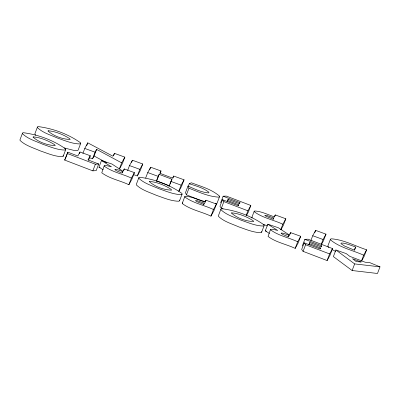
<?xml version="1.0" encoding="UTF-8"?>
<svg xmlns="http://www.w3.org/2000/svg" width="400" height="400" viewBox="0 0 400 400"><rect width="100%" height="100%" fill="white"/><g stroke="black" fill="none" stroke-linecap="round" stroke-linejoin="round"><path stroke-width="0.6" d="M22.515 133.09L20 139.71L20.05 140.43C25.59 145.71 33.405 147.83 40.265 150.88C47.475 153.31 54.78 156.63 62.5 156.675L63.195 156.25L65.71 149.63L65.63 148.92C53.38 140.17 38.12 134.615 23.21 132.69L22.515 133.09L22.565 133.81C28.105 139.09 35.92 141.21 42.78 144.26C49.99 146.69 57.295 150.01 65.015 150.05L65.71 149.63M64.215 147.93L73.82 150.385L77.44 150.56L78.135 150.14L80.65 143.52L80.575 142.805C68.325 134.06 53.06 128.505 38.15 126.58L37.455 126.98L34.94 133.6L34.995 134.32L35.81 135.27M90.275 155.735L87.995 159.89L98.695 163.99L96.18 170.61L92.85 170.86L64.65 160.06L67.855 152.18L77.795 155.985L79.99 151.99L90.275 155.735L88.6 160.15M65.55 158.25L67.855 152.18M79.36 153.645L79.99 151.99M82.885 153.415L84.775 148.445L87.775 142.845L112.93 156.205L114.485 153.365L124.835 157.135L122.32 163.755L119.455 168.97M86.725 145.605L87.775 142.845M89.115 157.565L92.545 158.815L95.06 152.19L96.605 149.375L121.685 162.87L119.38 168.94M92.545 158.815L94.09 155.995L96.605 149.375M92.85 170.86L95.365 164.235L98.695 163.99M103.16 169.79L98.975 167.15L101.49 160.53L111.975 164.04L123.005 171.305L124.295 168.95L134.4 172.625L131.885 179.245L128.885 184.715C120.055 180.53 109.675 178.735 101.765 172.78L104.235 165.685L106.45 165.575L111.43 166.805L101.49 160.53M113.65 155.575L114.485 153.365M122.395 172.75L122.815 171.645L118.745 170.12A6.74 0.925 20.8 0 0 114.83 169.53L116.335 170.715L122.005 173.12L122.815 171.645M123.665 170.605L124.295 168.95M127.61 170.54L129.495 165.575L132.425 160.235L142.77 164L140.255 170.625L137.33 175.96L133.305 174.495M131.585 162.44L132.425 160.235M128.885 184.715L131.4 178.09L134.4 172.625M137.33 175.96L139.845 169.34L142.77 164M138.875 177.64L136.355 184.265L136.41 184.985C141.945 190.26 149.76 192.385 156.625 195.435C163.83 197.865 171.14 201.18 178.855 201.225L179.555 200.8L182.07 194.18L181.99 193.47C169.74 184.725 154.48 179.17 139.565 177.24L138.875 177.64L138.925 178.36C144.46 183.64 152.275 185.76 159.14 188.81C166.345 191.24 173.655 194.56 181.37 194.605L182.07 194.18M145.64 178.075L147.735 172.555L150.665 167.215L161.01 170.985L160.17 173.19M149.615 169.975L150.665 167.215M156.195 181.29L159.16 174.355L171.94 179.245L171.52 180.35M159.16 174.355L156.645 180.975L169.425 185.87M168.885 186.345L171.94 179.245M170.055 184.215L171.1 181.455M172.865 178.245L173.7 176.04L184.05 179.805L181.53 186.43L178.895 191.23M178.815 191.215L181.12 185.145L184.05 179.805M188.22 186.5L189.27 183.74C196.01 185.955 203.335 187.815 208.975 192.305L208.635 192.915C201.365 192.365 194.58 188.955 187.99 186.07L185.475 192.69L186.445 194.855L197.88 199.335L205.4 201.78M182.32 203.17L184.835 196.545L185.33 196.24C192.17 196.61 198.49 199.96 204.91 202.105L205.945 200.215L216.47 204.05L213.955 210.675L210.96 216.14C201.655 211.72 190.7 209.84 182.35 203.61L182.32 203.17L182.815 202.865M186.445 194.855L188.96 188.23L187.99 186.07M203.675 204.855L204.095 203.755M205.105 202.425L205.945 200.215M210.96 216.14L213.475 209.515L216.47 204.05M189.27 183.74L191.35 182.79C200.965 186.405 211.58 189.23 219.455 196.085L219.52 196.725L217.005 203.35L215.3 203.815M220.615 202.84L223.13 196.215L226.325 196.085L250.84 205.47L248.325 212.09L246.27 215.83M227.12 201.61L227.54 200.505L238.785 204.815L238.265 205.76L222.475 199.715L219.955 206.335L221.37 208.235L223.085 208.89M220.945 209.065L218.43 215.685L218.48 216.405C224.015 221.685 231.83 223.805 238.695 226.855C245.905 229.285 253.21 232.605 260.925 232.65L261.625 232.225L264.14 225.605L264.06 224.895C251.81 216.145 236.55 210.59 221.635 208.665L220.945 209.065L220.995 209.785C226.53 215.065 234.35 217.185 241.21 220.235C248.42 222.665 255.725 225.985 263.44 226.025L264.14 225.605M221.37 208.235L223.885 201.615L222.475 199.715M227.525 201.04L228.155 199.385L239.4 203.69L239.965 202.665L223.13 196.215M238.365 205.915L238.785 204.815M239.545 203.765L239.965 202.665M246.23 215.225L247.91 210.81L250.84 205.47M280.915 229.77L283.31 225.4L285.825 218.775L275.3 214.94L274.265 216.825C267.845 214.685 261.525 211.33 254.685 210.965L254.19 211.27L251.675 217.89L252.17 217.585M269.46 233.465L265.275 230.825L267.79 224.205L278.275 227.715L289.305 234.98L290.595 232.625L300.705 236.3L298.19 242.92L295.19 248.39C286.36 244.205 275.975 242.41 268.07 236.455L270.535 229.36L272.755 229.25L277.73 230.48L267.79 224.205M273.035 219.58L273.66 217.925L267 215.55L264.765 215.28L266.135 216.32L273.01 219.115L273.66 217.925M274.46 217.145L275.3 214.94M280.735 229.755L282.83 224.24L285.825 218.775M288.49 236.975L289.115 235.32L285.045 233.795A6.74 0.925 20.8 0 0 281.135 233.205L282.635 234.39L288.31 236.795L289.115 235.32M289.97 234.28L290.595 232.625M295.19 248.39L297.705 241.765L300.705 236.3M302.32 245.955L304.835 239.335L308.035 239.2L332.545 248.585L330.03 255.21L327.1 260.55L303.075 251.35L301.665 249.455L304.18 242.83L319.975 248.88L320.495 247.93L309.245 243.625L308.83 244.725M303.075 251.35L305.595 244.73L304.18 242.83M309.025 244.71L309.865 242.5L321.11 246.81L321.675 245.78L304.835 239.335M310.83 240.69L312.715 235.725L315.645 230.385L325.99 234.155L323.475 240.775L321.425 244.515M314.805 232.595L315.645 230.385M321.175 244.46L323.065 239.495L325.99 234.155M320.075 249.035L320.495 247.93M321.255 246.885L321.675 245.78M361.745 260.735L364.11 256.425L366.625 249.805C354.97 245.98 343.6 239.58 331.16 238.805L330.43 239.23L327.915 245.85L328.005 246.535L328.88 247.465M327.1 260.55L329.615 253.93L332.545 248.585M335.89 249.97L333.375 256.59L352.125 270.52L377.485 273.48L380 266.86L369.82 262.65L365.15 262.22L349.73 256.315L346.29 253.64L335.89 249.97L354.64 263.9L380 266.86M354.455 250.38L355.715 247.065L351.525 245.495A12.855 1.765 20.8 0 0 343.46 243.155L341.39 243.03L340.995 243.265L341.055 243.72L344.48 245.995L354.075 250.055L355.715 247.065M352.125 270.52L354.64 263.9M361.365 261.26L363.67 255.19L366.625 249.805M64.65 160.06L65.34 158.805M121.685 162.87L124.835 157.135M161.01 170.985L159.775 173.23L172.555 178.125L173.7 176.04M227.54 200.505L228.155 199.385M309.245 243.625L309.865 242.5M80.65 143.52L79.955 143.94C72.24 143.895 64.93 140.58 57.725 138.15C50.86 135.1 43.045 132.98 37.51 127.7L37.455 126.98M219.52 196.725L218.805 197.15C208.375 196.605 198.595 191.94 188.96 188.23M98.975 167.15L100.14 167.54M265.275 230.825L266.44 231.215M84.775 148.445L95.06 152.19M129.495 165.575L139.845 169.34M147.735 172.555L158.08 176.325M170.77 181.375L181.12 185.145M312.715 235.725L323.065 239.495M223.885 201.615L247.91 210.81M282.83 224.24C273.53 219.825 262.57 217.94 254.22 211.71L254.19 211.27M363.67 255.19C352.71 250.24 339.98 247.7 330.52 239.91L330.43 239.23M67.165 153.44L95.365 164.235M305.595 244.73L329.615 253.93M131.4 178.09C122.57 173.91 112.19 172.115 104.285 166.16L104.235 165.685M213.475 209.515C204.17 205.1 193.215 203.22 184.865 196.99L184.835 196.545M297.705 241.765C288.875 237.585 278.49 235.79 270.585 229.835L270.535 229.36M263.635 224.435L267.425 225.92M335.51 251.395L332.01 249.51M94.09 155.995L106.63 162.745M261.545 231.515L261.625 232.225M179.475 200.09L179.555 200.8M63.115 155.54L63.195 156.25M204.305 203.2L203.655 204.39L196.775 201.595L195.41 200.56L197.645 200.825L204.305 203.2M33.395 136.87L33.025 137.085C38.725 142.26 47.565 145.335 55.215 145.6L54.72 144.74C48.335 140.69 40.94 137.635 33.395 136.87M48.34 130.76L47.97 130.975C53.665 136.15 62.505 139.22 70.16 139.49L69.665 138.63C63.275 134.58 55.885 131.52 48.34 130.76M149.755 181.425L149.385 181.635C155.08 186.815 163.92 189.885 171.575 190.15L171.08 189.29C164.69 185.245 157.3 182.185 149.755 181.425M231.825 212.845L231.455 213.06C237.15 218.24 245.995 221.31 253.645 221.575L253.15 220.715C246.765 216.67 239.37 213.61 231.825 212.845M361.05 262.005L356.21 261.595L352.56 258.755L361.05 262.005"/></g></svg>
